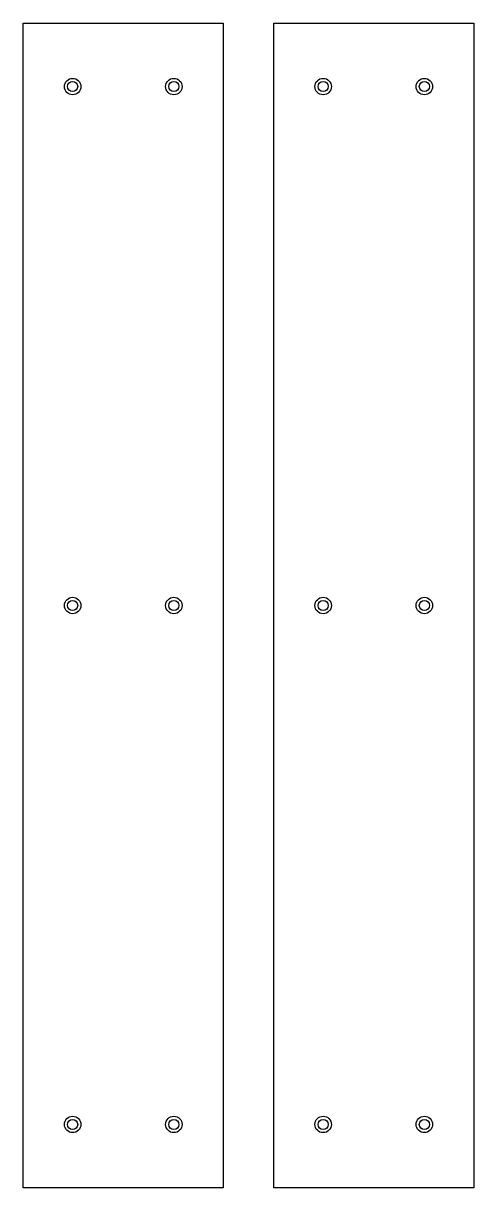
# Model space of a CAD drawing. Extents: x -618 to -262, y -841 to 79.
import ezdxf

# ---------------------------------------------------------------- set-up
doc = ezdxf.new("R2010")
doc.units = 0
doc.layers.get('0').update_dxf_attribs({"linetype": 'CONTINUOUS'})

msp = doc.modelspace()

# ---------------------------------------------------------------- linework, layer by layer
at = {"color": 7, "linetype": 'CONTINUOUS'}
for points in [[(-618, -841), (-618, 79), (-460, 79), (-460, -841)], [(-420, -841), (-420, 79), (-262, 79), (-262, -841)]]:
    msp.add_lwpolyline(points, close=True, dxfattribs=at)
for centre in [(-579, 29), (-499, 29), (-381, 29), (-301, 29), (-579, -381), (-499, -381), (-381, -381), (-301, -381), (-579, -791), (-499, -791), (-381, -791), (-301, -791)]:
    msp.add_circle(centre, 6.5)
for centre in [(-579, 29), (-499, 29), (-381, 29), (-301, 29), (-579, -381), (-499, -381), (-381, -381), (-301, -381), (-579, -791), (-499, -791), (-381, -791), (-301, -791)]:
    msp.add_circle(centre, 4, dxfattribs=at)

doc.saveas('drawing.dxf')
